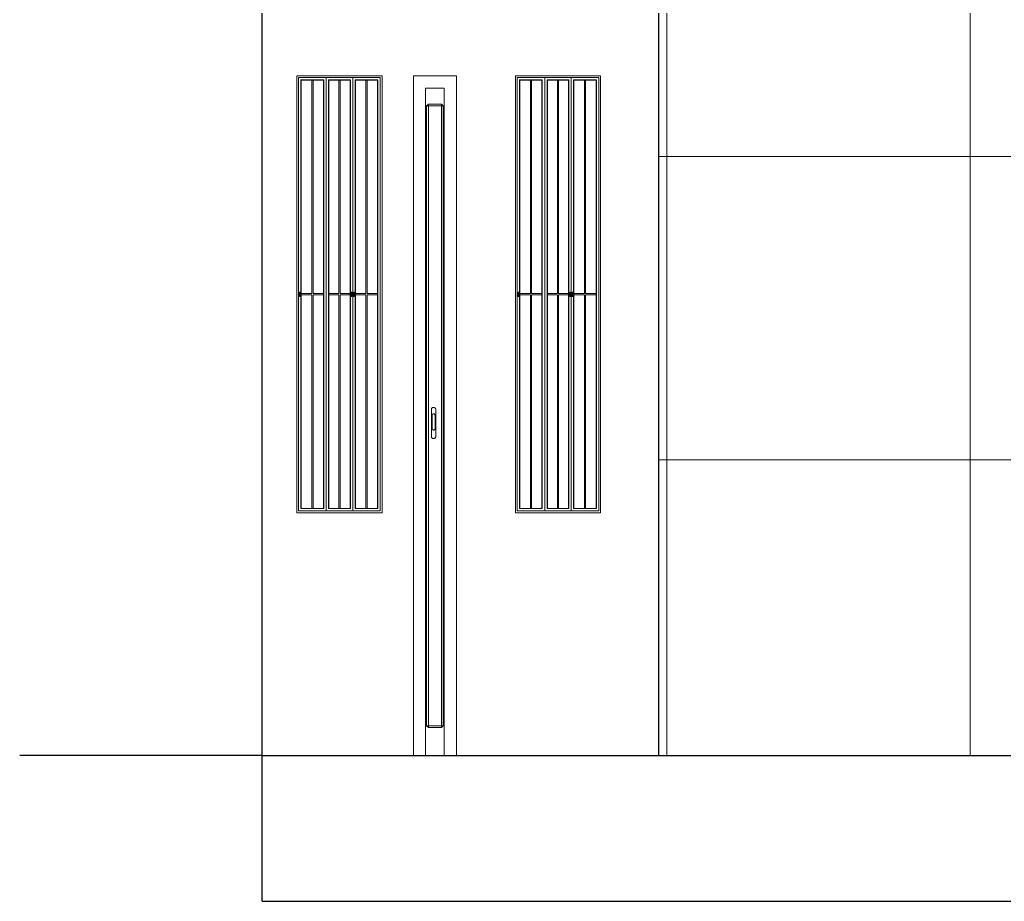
# Model space of a CAD drawing. Header units: inches. Extents: x -5142662 to -4941318, y -3361958 to -3160563.
# Drawn here: x -5004642.5 to -5004520.7, y -3263154.5 to -3263045.6 of the extents above; entities that cross this region are included whole.
import ezdxf

# ---------------------------------------------------------------- set-up
doc = ezdxf.new("R2010")
doc.units = ezdxf.units.IN
doc.header["$LTSCALE"] = 2
doc.header["$MEASUREMENT"] = 0
doc.linetypes.add('ACAD_ISO02W100', pattern=[15, 12, -3])
doc.layers.get('0').update_dxf_attribs({"linetype": 'CONTINUOUS'})
doc.layers.add('HATCH', color=60, linetype='ACAD_ISO02W100', lineweight=13)
doc.layers.add('window', color=4, linetype='CONTINUOUS', lineweight=13)

msp = doc.modelspace()

# ---------------------------------------------------------------- hatches: boundary and pattern name
at = {"layer": 'HATCH', "transparency": 33554661}
h = msp.add_hatch(dxfattribs=at)
h.set_pattern_fill('ANSI37', color=256, scale=300, angle=45)
h.paths.add_polyline_path([(-5004563.47, -3263136.52), (-5004279.23, -3263136.52), (-5004279.23, -3262805.52), (-5004249.23, -3262805.52), (-5004249.23, -3262800.52), (-5004279.23, -3262800.52), (-5004279.23, -3262762.52), (-5004563.47, -3262762.52), (-5004563.47, -3262800.52)])

# ---------------------------------------------------------------- linework, layer by layer
at = {"ltscale": 0.5}
for p, q in [((-5004563.47, -3263136.52), (-5004563.47, -3262800.52)), ((-5004612.48, -3263136.52), (-5004612.48, -3263029.52)), ((-5004612.48, -3263136.52), (-5004642.48, -3263136.52)), ((-5004612.48, -3263136.52), (-5004279.23, -3263136.52)), ((-5004612.48, -3263154.52), (-5004612.48, -3263136.52)), ((-5004612.48, -3263154.52), (-5004279.23, -3263154.52))]:
    msp.add_line(p, q, dxfattribs=at)
at = {"layer": 'window'}
for p, q in [((-5004608.21, -3263106.52), (-5004608.21, -3263052.52)), ((-5004597.68, -3263052.52), (-5004608.21, -3263052.52)), ((-5004607.99, -3263106.26), (-5004607.99, -3263052.72)), ((-5004597.91, -3263052.72), (-5004607.99, -3263052.72)), ((-5004607.7, -3263105.99), (-5004607.7, -3263052.99)), ((-5004607.7, -3263052.99), (-5004604.88, -3263052.99)), ((-5004607.66, -3263053.02), (-5004607.7, -3263052.99)), ((-5004607.66, -3263105.96), (-5004607.66, -3263053.02)), ((-5004604.91, -3263053.02), (-5004607.66, -3263053.02)), ((-5004606.36, -3263053.02), (-5004606.36, -3263079.42)), ((-5004606.21, -3263053.02), (-5004606.21, -3263079.42)), ((-5004604.91, -3263053.02), (-5004604.88, -3263052.99)), ((-5004604.91, -3263053.02), (-5004604.91, -3263105.96)), ((-5004604.88, -3263052.99), (-5004604.88, -3263105.99)), ((-5004604.59, -3263052.72), (-5004604.59, -3263106.26)), ((-5004601.59, -3263052.99), (-5004604.3, -3263052.99)), ((-5004604.3, -3263052.99), (-5004604.3, -3263105.99)), ((-5004604.26, -3263053.02), (-5004604.3, -3263052.99)), ((-5004604.26, -3263053.02), (-5004604.26, -3263105.96)), ((-5004604.26, -3263053.02), (-5004601.63, -3263053.02)), ((-5004603.02, -3263053.02), (-5004603.02, -3263079.42)), ((-5004602.87, -3263053.02), (-5004602.87, -3263079.42)), ((-5004601.63, -3263053.02), (-5004601.59, -3263052.99)), ((-5004601.63, -3263105.96), (-5004601.63, -3263053.02)), ((-5004601.59, -3263105.99), (-5004601.59, -3263052.99)), ((-5004601.3, -3263052.72), (-5004601.3, -3263106.26)), ((-5004601.01, -3263105.99), (-5004601.01, -3263052.99)), ((-5004601.01, -3263052.99), (-5004598.2, -3263052.99)), ((-5004600.98, -3263053.02), (-5004601.01, -3263052.99)), ((-5004600.98, -3263105.96), (-5004600.98, -3263053.02)), ((-5004598.23, -3263053.02), (-5004600.98, -3263053.02)), ((-5004599.68, -3263053.02), (-5004599.68, -3263079.42)), ((-5004599.53, -3263053.02), (-5004599.53, -3263079.42)), ((-5004598.23, -3263053.02), (-5004598.2, -3263052.99)), ((-5004598.23, -3263053.02), (-5004598.23, -3263105.96)), ((-5004598.2, -3263052.99), (-5004598.2, -3263105.99)), ((-5004597.91, -3263052.72), (-5004597.91, -3263106.26)), ((-5004597.68, -3263106.52), (-5004597.68, -3263052.52)), ((-5004581.19, -3263106.52), (-5004581.19, -3263052.52)), ((-5004570.67, -3263052.52), (-5004581.19, -3263052.52)), ((-5004580.97, -3263106.26), (-5004580.97, -3263052.72)), ((-5004570.89, -3263052.72), (-5004580.97, -3263052.72)), ((-5004580.68, -3263105.99), (-5004580.68, -3263052.99)), ((-5004580.68, -3263052.99), (-5004577.86, -3263052.99)), ((-5004580.64, -3263053.02), (-5004580.68, -3263052.99)), ((-5004580.64, -3263105.96), (-5004580.64, -3263053.02)), ((-5004577.9, -3263053.02), (-5004580.64, -3263053.02)), ((-5004579.34, -3263053.02), (-5004579.34, -3263079.42)), ((-5004579.2, -3263053.02), (-5004579.2, -3263079.42)), ((-5004577.9, -3263053.02), (-5004577.86, -3263052.99)), ((-5004577.9, -3263053.02), (-5004577.9, -3263105.96)), ((-5004577.86, -3263052.99), (-5004577.86, -3263105.99)), ((-5004577.57, -3263052.72), (-5004577.57, -3263106.26)), ((-5004574.58, -3263052.99), (-5004577.28, -3263052.99)), ((-5004577.28, -3263052.99), (-5004577.28, -3263105.99)), ((-5004577.24, -3263053.02), (-5004577.28, -3263052.99)), ((-5004577.24, -3263053.02), (-5004577.24, -3263105.96)), ((-5004577.24, -3263053.02), (-5004574.61, -3263053.02)), ((-5004576, -3263053.02), (-5004576, -3263079.42)), ((-5004575.86, -3263053.02), (-5004575.86, -3263079.42)), ((-5004574.61, -3263053.02), (-5004574.58, -3263052.99)), ((-5004574.61, -3263105.96), (-5004574.61, -3263053.02)), ((-5004574.58, -3263105.99), (-5004574.58, -3263052.99)), ((-5004574.29, -3263052.72), (-5004574.29, -3263106.26)), ((-5004574, -3263105.99), (-5004574, -3263052.99)), ((-5004574, -3263052.99), (-5004571.18, -3263052.99)), ((-5004573.96, -3263053.02), (-5004574, -3263052.99)), ((-5004573.96, -3263105.96), (-5004573.96, -3263053.02)), ((-5004571.22, -3263053.02), (-5004573.96, -3263053.02)), ((-5004572.66, -3263053.02), (-5004572.66, -3263079.42)), ((-5004572.52, -3263053.02), (-5004572.52, -3263079.42)), ((-5004571.22, -3263053.02), (-5004571.18, -3263052.99)), ((-5004571.22, -3263053.02), (-5004571.22, -3263105.96)), ((-5004571.18, -3263052.99), (-5004571.18, -3263105.99)), ((-5004570.89, -3263052.72), (-5004570.89, -3263106.26)), ((-5004570.67, -3263106.52), (-5004570.67, -3263052.52)), ((-5004592.17, -3263056.21), (-5004591.95, -3263055.99)), ((-5004590.11, -3263056.21), (-5004590.34, -3263055.99)), ((-5004607.86, -3263079.23), (-5004607.87, -3263079.24)), ((-5004607.87, -3263079.24), (-5004607.87, -3263079.24)), ((-5004607.87, -3263079.24), (-5004607.87, -3263079.24)), ((-5004607.85, -3263079.23), (-5004607.86, -3263079.23)), ((-5004607.86, -3263079.23), (-5004607.86, -3263079.23)), ((-5004607.84, -3263079.23), (-5004607.85, -3263079.23)), ((-5004607.84, -3263079.23), (-5004607.84, -3263079.23)), ((-5004607.83, -3263079.23), (-5004607.84, -3263079.23)), ((-5004607.83, -3263079.23), (-5004607.83, -3263079.23)), ((-5004607.83, -3263079.23), (-5004607.82, -3263079.23)), ((-5004607.82, -3263079.23), (-5004607.81, -3263079.23)), ((-5004607.81, -3263079.23), (-5004607.81, -3263079.24)), ((-5004607.81, -3263079.24), (-5004607.81, -3263079.24)), ((-5004607.8, -3263079.24), (-5004607.81, -3263079.24)), ((-5004601.48, -3263079.24), (-5004601.49, -3263079.24)), ((-5004601.47, -3263079.23), (-5004601.48, -3263079.24)), ((-5004601.48, -3263079.24), (-5004601.48, -3263079.24)), ((-5004601.46, -3263079.23), (-5004601.47, -3263079.23)), ((-5004601.47, -3263079.23), (-5004601.47, -3263079.23)), ((-5004601.46, -3263079.23), (-5004601.46, -3263079.23)), ((-5004601.45, -3263079.23), (-5004601.46, -3263079.23)), ((-5004601.44, -3263079.23), (-5004601.45, -3263079.23)), ((-5004601.44, -3263079.23), (-5004601.44, -3263079.23)), ((-5004601.43, -3263079.23), (-5004601.44, -3263079.23)), ((-5004601.43, -3263079.23), (-5004601.43, -3263079.23)), ((-5004601.42, -3263079.24), (-5004601.43, -3263079.23)), ((-5004601.42, -3263079.24), (-5004601.42, -3263079.24)), ((-5004601.42, -3263079.24), (-5004601.42, -3263079.24)), ((-5004601.18, -3263079.24), (-5004601.19, -3263079.24)), ((-5004601.19, -3263079.24), (-5004601.19, -3263079.24)), ((-5004601.18, -3263079.23), (-5004601.17, -3263079.23)), ((-5004601.18, -3263079.23), (-5004601.18, -3263079.24)), ((-5004601.16, -3263079.23), (-5004601.17, -3263079.23)), ((-5004601.17, -3263079.23), (-5004601.17, -3263079.23)), ((-5004601.16, -3263079.23), (-5004601.16, -3263079.23)), ((-5004601.15, -3263079.23), (-5004601.16, -3263079.23)), ((-5004601.15, -3263079.23), (-5004601.14, -3263079.23)), ((-5004601.14, -3263079.23), (-5004601.14, -3263079.23)), ((-5004601.14, -3263079.23), (-5004601.13, -3263079.23)), ((-5004601.13, -3263079.23), (-5004601.13, -3263079.24)), ((-5004601.13, -3263079.24), (-5004601.12, -3263079.24)), ((-5004601.12, -3263079.24), (-5004601.12, -3263079.24)), ((-5004580.86, -3263079.24), (-5004580.85, -3263079.24)), ((-5004580.84, -3263079.23), (-5004580.85, -3263079.24)), ((-5004580.85, -3263079.24), (-5004580.85, -3263079.24)), ((-5004580.83, -3263079.23), (-5004580.84, -3263079.23)), ((-5004580.84, -3263079.23), (-5004580.84, -3263079.23)), ((-5004580.83, -3263079.23), (-5004580.83, -3263079.23)), ((-5004580.82, -3263079.23), (-5004580.83, -3263079.23)), ((-5004580.82, -3263079.23), (-5004580.81, -3263079.23)), ((-5004580.82, -3263079.23), (-5004580.82, -3263079.23)), ((-5004580.81, -3263079.23), (-5004580.8, -3263079.23)), ((-5004580.8, -3263079.23), (-5004580.8, -3263079.23)), ((-5004580.8, -3263079.23), (-5004580.79, -3263079.24)), ((-5004580.79, -3263079.24), (-5004580.79, -3263079.24)), ((-5004580.79, -3263079.24), (-5004580.79, -3263079.24)), ((-5004574.46, -3263079.24), (-5004574.47, -3263079.24)), ((-5004574.47, -3263079.24), (-5004574.47, -3263079.24)), ((-5004574.45, -3263079.23), (-5004574.46, -3263079.23)), ((-5004574.46, -3263079.23), (-5004574.46, -3263079.24)), ((-5004574.44, -3263079.23), (-5004574.45, -3263079.23)), ((-5004574.45, -3263079.23), (-5004574.45, -3263079.23)), ((-5004574.43, -3263079.23), (-5004574.44, -3263079.23)), ((-5004574.42, -3263079.23), (-5004574.43, -3263079.23)), ((-5004574.43, -3263079.23), (-5004574.43, -3263079.23)), ((-5004574.41, -3263079.23), (-5004574.42, -3263079.23)), ((-5004574.42, -3263079.23), (-5004574.42, -3263079.23)), ((-5004574.41, -3263079.24), (-5004574.41, -3263079.23)), ((-5004574.4, -3263079.24), (-5004574.41, -3263079.24)), ((-5004574.4, -3263079.24), (-5004574.4, -3263079.24)), ((-5004574.18, -3263079.24), (-5004574.17, -3263079.24)), ((-5004574.16, -3263079.23), (-5004574.17, -3263079.24)), ((-5004574.17, -3263079.24), (-5004574.17, -3263079.24)), ((-5004574.15, -3263079.23), (-5004574.16, -3263079.23)), ((-5004574.16, -3263079.23), (-5004574.16, -3263079.23)), ((-5004574.15, -3263079.23), (-5004574.15, -3263079.23)), ((-5004574.14, -3263079.23), (-5004574.15, -3263079.23)), ((-5004574.13, -3263079.23), (-5004574.14, -3263079.23)), ((-5004574.13, -3263079.23), (-5004574.13, -3263079.23)), ((-5004574.13, -3263079.23), (-5004574.12, -3263079.23)), ((-5004574.12, -3263079.23), (-5004574.12, -3263079.23)), ((-5004574.12, -3263079.23), (-5004574.11, -3263079.24)), ((-5004574.11, -3263079.24), (-5004574.11, -3263079.24)), ((-5004574.1, -3263079.24), (-5004574.11, -3263079.24)), ((-5004607.88, -3263079.25), (-5004607.87, -3263079.24)), ((-5004607.88, -3263079.25), (-5004607.88, -3263079.25)), ((-5004607.88, -3263079.26), (-5004607.88, -3263079.25)), ((-5004607.88, -3263079.26), (-5004607.88, -3263079.25)), ((-5004607.88, -3263079.76), (-5004607.88, -3263079.26)), ((-5004607.88, -3263079.76), (-5004607.88, -3263079.76)), ((-5004607.88, -3263079.77), (-5004607.88, -3263079.76)), ((-5004607.88, -3263079.77), (-5004607.87, -3263079.77)), ((-5004607.86, -3263079.36), (-5004607.87, -3263079.36)), ((-5004607.87, -3263079.36), (-5004607.87, -3263079.62)), ((-5004607.86, -3263079.62), (-5004607.87, -3263079.62)), ((-5004607.87, -3263079.77), (-5004607.87, -3263079.78)), ((-5004607.86, -3263079.79), (-5004607.87, -3263079.78)), ((-5004607.87, -3263079.78), (-5004607.87, -3263079.78)), ((-5004607.86, -3263079.35), (-5004607.86, -3263079.36)), ((-5004607.86, -3263079.35), (-5004607.86, -3263079.35)), ((-5004607.86, -3263079.35), (-5004607.86, -3263079.35)), ((-5004607.85, -3263079.35), (-5004607.86, -3263079.35)), ((-5004607.86, -3263079.36), (-5004607.86, -3263079.36)), ((-5004607.86, -3263079.63), (-5004607.86, -3263079.62)), ((-5004607.86, -3263079.62), (-5004607.86, -3263079.62)), ((-5004607.85, -3263079.63), (-5004607.86, -3263079.63)), ((-5004607.86, -3263079.63), (-5004607.86, -3263079.63)), ((-5004607.86, -3263079.63), (-5004607.86, -3263079.63)), ((-5004607.86, -3263079.79), (-5004607.86, -3263079.79)), ((-5004607.86, -3263079.79), (-5004607.85, -3263079.79)), ((-5004607.85, -3263079.34), (-5004607.85, -3263079.35)), ((-5004607.84, -3263079.34), (-5004607.85, -3263079.34)), ((-5004607.85, -3263079.35), (-5004607.85, -3263079.35)), ((-5004607.85, -3263079.64), (-5004607.85, -3263079.63)), ((-5004607.84, -3263079.64), (-5004607.85, -3263079.64)), ((-5004607.85, -3263079.64), (-5004607.85, -3263079.64)), ((-5004607.84, -3263079.79), (-5004607.85, -3263079.79)), ((-5004607.84, -3263079.34), (-5004607.84, -3263079.34)), ((-5004607.83, -3263079.34), (-5004607.84, -3263079.34)), ((-5004607.83, -3263079.64), (-5004607.84, -3263079.64)), ((-5004607.84, -3263079.64), (-5004607.84, -3263079.64)), ((-5004607.84, -3263079.79), (-5004607.84, -3263079.79)), ((-5004607.84, -3263079.79), (-5004607.83, -3263079.79)), ((-5004607.83, -3263079.34), (-5004607.83, -3263079.34)), ((-5004607.83, -3263079.35), (-5004607.83, -3263079.34)), ((-5004607.82, -3263079.35), (-5004607.83, -3263079.35)), ((-5004607.82, -3263079.63), (-5004607.83, -3263079.64)), ((-5004607.83, -3263079.64), (-5004607.83, -3263079.64)), ((-5004607.83, -3263079.64), (-5004607.83, -3263079.64)), ((-5004607.82, -3263079.79), (-5004607.83, -3263079.79)), ((-5004607.83, -3263079.79), (-5004607.83, -3263079.79)), ((-5004607.82, -3263079.35), (-5004607.82, -3263079.35)), ((-5004607.82, -3263079.35), (-5004607.82, -3263079.35)), ((-5004607.81, -3263079.35), (-5004607.82, -3263079.35)), ((-5004607.81, -3263079.63), (-5004607.82, -3263079.63)), ((-5004607.82, -3263079.63), (-5004607.82, -3263079.63)), ((-5004607.82, -3263079.63), (-5004607.82, -3263079.63)), ((-5004607.81, -3263079.79), (-5004607.82, -3263079.79)), ((-5004607.81, -3263079.36), (-5004607.81, -3263079.35)), ((-5004607.81, -3263079.62), (-5004607.81, -3263079.36)), ((-5004607.81, -3263079.36), (-5004607.81, -3263079.36)), ((-5004607.81, -3263079.36), (-5004607.81, -3263079.36)), ((-5004607.81, -3263079.62), (-5004607.81, -3263079.62)), ((-5004607.81, -3263079.62), (-5004607.81, -3263079.62)), ((-5004607.81, -3263079.62), (-5004607.81, -3263079.63)), ((-5004607.81, -3263079.78), (-5004607.8, -3263079.77)), ((-5004607.81, -3263079.78), (-5004607.81, -3263079.78)), ((-5004607.81, -3263079.79), (-5004607.81, -3263079.78)), ((-5004607.8, -3263079.25), (-5004607.8, -3263079.24)), ((-5004607.8, -3263079.25), (-5004607.8, -3263079.26)), ((-5004607.8, -3263079.25), (-5004607.8, -3263079.25)), ((-5004607.8, -3263079.26), (-5004607.8, -3263079.76)), ((-5004607.8, -3263079.76), (-5004607.8, -3263079.77)), ((-5004607.8, -3263079.76), (-5004607.8, -3263079.76)), ((-5004607.8, -3263079.76), (-5004607.8, -3263079.77)), ((-5004607.8, -3263079.77), (-5004607.8, -3263079.77)), ((-5004607.66, -3263079.42), (-5004606.36, -3263079.42)), ((-5004607.66, -3263079.56), (-5004606.36, -3263079.56)), ((-5004606.36, -3263079.56), (-5004606.36, -3263105.96)), ((-5004606.21, -3263079.42), (-5004604.91, -3263079.42)), ((-5004606.21, -3263079.56), (-5004604.91, -3263079.56)), ((-5004606.21, -3263079.56), (-5004606.21, -3263105.96)), ((-5004603.02, -3263079.42), (-5004604.26, -3263079.42)), ((-5004603.02, -3263079.56), (-5004604.26, -3263079.56)), ((-5004603.02, -3263079.56), (-5004603.02, -3263105.96)), ((-5004601.63, -3263079.42), (-5004602.87, -3263079.42)), ((-5004602.87, -3263079.56), (-5004602.87, -3263105.96)), ((-5004601.63, -3263079.56), (-5004602.87, -3263079.56)), ((-5004601.49, -3263079.24), (-5004601.49, -3263079.25)), ((-5004601.49, -3263079.25), (-5004601.49, -3263079.26)), ((-5004601.49, -3263079.25), (-5004601.49, -3263079.25)), ((-5004601.49, -3263079.26), (-5004601.49, -3263079.76)), ((-5004601.49, -3263079.76), (-5004601.49, -3263079.77)), ((-5004601.49, -3263079.76), (-5004601.49, -3263079.76)), ((-5004601.49, -3263079.76), (-5004601.49, -3263079.77)), ((-5004601.49, -3263079.77), (-5004601.49, -3263079.77)), ((-5004601.49, -3263079.77), (-5004601.48, -3263079.78)), ((-5004601.48, -3263079.36), (-5004601.47, -3263079.35)), ((-5004601.48, -3263079.36), (-5004601.48, -3263079.36)), ((-5004601.48, -3263079.36), (-5004601.48, -3263079.36)), ((-5004601.48, -3263079.4), (-5004601.48, -3263079.36)), ((-5004601.48, -3263079.4), (-5004601.48, -3263079.39)), ((-5004601.48, -3263079.39), (-5004601.47, -3263079.39)), ((-5004601.48, -3263079.4), (-5004601.48, -3263079.4)), ((-5004601.48, -3263079.62), (-5004601.48, -3263079.4)), ((-5004601.48, -3263079.62), (-5004601.48, -3263079.62)), ((-5004601.48, -3263079.62), (-5004601.48, -3263079.62)), ((-5004601.48, -3263079.62), (-5004601.47, -3263079.63)), ((-5004601.48, -3263079.78), (-5004601.48, -3263079.78)), ((-5004601.48, -3263079.78), (-5004601.47, -3263079.79)), ((-5004601.47, -3263079.35), (-5004601.46, -3263079.35)), ((-5004601.47, -3263079.35), (-5004601.47, -3263079.35)), ((-5004601.47, -3263079.35), (-5004601.47, -3263079.35)), ((-5004601.47, -3263079.35), (-5004601.47, -3263079.35)), ((-5004601.47, -3263079.38), (-5004601.46, -3263079.38)), ((-5004601.47, -3263079.39), (-5004601.47, -3263079.38)), ((-5004601.47, -3263079.39), (-5004601.47, -3263079.39)), ((-5004601.47, -3263079.39), (-5004601.47, -3263079.39)), ((-5004601.47, -3263079.63), (-5004601.47, -3263079.63)), ((-5004601.47, -3263079.63), (-5004601.47, -3263079.63)), ((-5004601.47, -3263079.63), (-5004601.47, -3263079.63)), ((-5004601.47, -3263079.63), (-5004601.46, -3263079.64)), ((-5004601.47, -3263079.79), (-5004601.47, -3263079.79)), ((-5004601.47, -3263079.79), (-5004601.46, -3263079.79)), ((-5004601.46, -3263079.34), (-5004601.45, -3263079.34)), ((-5004601.46, -3263079.34), (-5004601.46, -3263079.34)), ((-5004601.46, -3263079.35), (-5004601.46, -3263079.34)), ((-5004601.46, -3263079.38), (-5004601.45, -3263079.38)), ((-5004601.46, -3263079.38), (-5004601.46, -3263079.38)), ((-5004601.46, -3263079.38), (-5004601.46, -3263079.38)), ((-5004601.46, -3263079.64), (-5004601.46, -3263079.64)), ((-5004601.46, -3263079.64), (-5004601.46, -3263079.64)), ((-5004601.46, -3263079.64), (-5004601.45, -3263079.64)), ((-5004601.46, -3263079.79), (-5004601.45, -3263079.79)), ((-5004601.46, -3263079.79), (-5004601.46, -3263079.79)), ((-5004601.45, -3263079.34), (-5004601.44, -3263079.34)), ((-5004601.45, -3263079.34), (-5004601.45, -3263079.34)), ((-5004601.45, -3263079.38), (-5004601.45, -3263079.38)), ((-5004601.45, -3263079.38), (-5004601.44, -3263079.38)), ((-5004601.45, -3263079.64), (-5004601.45, -3263079.64)), ((-5004601.45, -3263079.64), (-5004601.44, -3263079.64)), ((-5004601.45, -3263079.79), (-5004601.44, -3263079.79)), ((-5004601.44, -3263079.34), (-5004601.44, -3263079.35)), ((-5004601.44, -3263079.35), (-5004601.43, -3263079.35)), ((-5004601.44, -3263079.35), (-5004601.44, -3263079.35)), ((-5004601.44, -3263079.38), (-5004601.44, -3263079.38)), ((-5004601.44, -3263079.38), (-5004601.43, -3263079.39)), ((-5004601.44, -3263079.38), (-5004601.44, -3263079.38)), ((-5004601.44, -3263079.64), (-5004601.44, -3263079.63)), ((-5004601.44, -3263079.63), (-5004601.43, -3263079.63)), ((-5004601.44, -3263079.64), (-5004601.44, -3263079.64)), ((-5004601.44, -3263079.79), (-5004601.44, -3263079.79)), ((-5004601.44, -3263079.79), (-5004601.43, -3263079.79)), ((-5004601.43, -3263079.35), (-5004601.43, -3263079.36)), ((-5004601.43, -3263079.35), (-5004601.43, -3263079.35)), ((-5004601.43, -3263079.35), (-5004601.43, -3263079.35)), ((-5004601.43, -3263079.36), (-5004601.42, -3263079.36)), ((-5004601.43, -3263079.39), (-5004601.43, -3263079.39)), ((-5004601.43, -3263079.39), (-5004601.43, -3263079.39)), ((-5004601.43, -3263079.39), (-5004601.43, -3263079.39)), ((-5004601.43, -3263079.39), (-5004601.42, -3263079.4)), ((-5004601.43, -3263079.63), (-5004601.43, -3263079.62)), ((-5004601.43, -3263079.62), (-5004601.42, -3263079.62)), ((-5004601.43, -3263079.63), (-5004601.43, -3263079.63)), ((-5004601.43, -3263079.63), (-5004601.43, -3263079.63)), ((-5004601.43, -3263079.79), (-5004601.42, -3263079.78)), ((-5004601.43, -3263079.79), (-5004601.43, -3263079.79)), ((-5004601.41, -3263079.25), (-5004601.42, -3263079.24)), ((-5004601.42, -3263079.36), (-5004601.42, -3263079.36)), ((-5004601.42, -3263079.62), (-5004601.42, -3263079.36)), ((-5004601.42, -3263079.4), (-5004601.42, -3263079.4)), ((-5004601.42, -3263079.62), (-5004601.42, -3263079.62)), ((-5004601.42, -3263079.78), (-5004601.42, -3263079.77)), ((-5004601.42, -3263079.77), (-5004601.41, -3263079.77)), ((-5004601.42, -3263079.78), (-5004601.42, -3263079.78)), ((-5004601.41, -3263079.25), (-5004601.41, -3263079.25)), ((-5004601.41, -3263079.26), (-5004601.41, -3263079.25)), ((-5004601.41, -3263079.26), (-5004601.41, -3263079.25)), ((-5004601.41, -3263079.76), (-5004601.41, -3263079.26)), ((-5004601.41, -3263079.76), (-5004601.41, -3263079.76)), ((-5004601.41, -3263079.77), (-5004601.41, -3263079.76)), ((-5004601.2, -3263079.25), (-5004601.19, -3263079.25)), ((-5004601.2, -3263079.26), (-5004601.2, -3263079.25)), ((-5004601.2, -3263079.26), (-5004601.19, -3263079.25)), ((-5004601.2, -3263079.76), (-5004601.2, -3263079.26)), ((-5004601.2, -3263079.76), (-5004601.2, -3263079.76)), ((-5004601.19, -3263079.77), (-5004601.2, -3263079.76)), ((-5004601.19, -3263079.25), (-5004601.19, -3263079.24)), ((-5004601.19, -3263079.77), (-5004601.19, -3263079.77)), ((-5004601.19, -3263079.77), (-5004601.19, -3263079.78)), ((-5004601.19, -3263079.78), (-5004601.18, -3263079.78)), ((-5004601.18, -3263079.35), (-5004601.18, -3263079.36)), ((-5004601.18, -3263079.35), (-5004601.18, -3263079.35)), ((-5004601.18, -3263079.35), (-5004601.18, -3263079.35)), ((-5004601.17, -3263079.35), (-5004601.18, -3263079.35)), ((-5004601.18, -3263079.36), (-5004601.18, -3263079.36)), ((-5004601.18, -3263079.36), (-5004601.18, -3263079.36)), ((-5004601.18, -3263079.36), (-5004601.18, -3263079.62)), ((-5004601.18, -3263079.63), (-5004601.18, -3263079.62)), ((-5004601.18, -3263079.62), (-5004601.18, -3263079.62)), ((-5004601.18, -3263079.62), (-5004601.18, -3263079.62)), ((-5004601.17, -3263079.63), (-5004601.18, -3263079.63)), ((-5004601.18, -3263079.63), (-5004601.18, -3263079.63)), ((-5004601.18, -3263079.63), (-5004601.18, -3263079.63)), ((-5004601.18, -3263079.79), (-5004601.18, -3263079.78)), ((-5004601.17, -3263079.79), (-5004601.18, -3263079.79)), ((-5004601.17, -3263079.34), (-5004601.17, -3263079.35)), ((-5004601.16, -3263079.34), (-5004601.17, -3263079.34)), ((-5004601.17, -3263079.35), (-5004601.17, -3263079.35)), ((-5004601.17, -3263079.64), (-5004601.17, -3263079.63)), ((-5004601.16, -3263079.64), (-5004601.17, -3263079.64)), ((-5004601.17, -3263079.64), (-5004601.17, -3263079.64)), ((-5004601.16, -3263079.79), (-5004601.17, -3263079.79)), ((-5004601.17, -3263079.79), (-5004601.17, -3263079.79)), ((-5004601.16, -3263079.34), (-5004601.16, -3263079.34)), ((-5004601.15, -3263079.34), (-5004601.16, -3263079.34)), ((-5004601.15, -3263079.64), (-5004601.16, -3263079.64)), ((-5004601.16, -3263079.64), (-5004601.16, -3263079.64)), ((-5004601.16, -3263079.79), (-5004601.16, -3263079.79)), ((-5004601.16, -3263079.79), (-5004601.15, -3263079.79)), ((-5004601.15, -3263079.34), (-5004601.15, -3263079.34)), ((-5004601.14, -3263079.35), (-5004601.15, -3263079.34)), ((-5004601.14, -3263079.64), (-5004601.15, -3263079.64)), ((-5004601.15, -3263079.64), (-5004601.15, -3263079.64)), ((-5004601.15, -3263079.79), (-5004601.14, -3263079.79)), ((-5004601.14, -3263079.35), (-5004601.14, -3263079.35)), ((-5004601.14, -3263079.35), (-5004601.14, -3263079.35)), ((-5004601.14, -3263079.35), (-5004601.14, -3263079.35)), ((-5004601.13, -3263079.35), (-5004601.14, -3263079.35)), ((-5004601.13, -3263079.63), (-5004601.14, -3263079.63)), ((-5004601.14, -3263079.63), (-5004601.14, -3263079.63)), ((-5004601.14, -3263079.63), (-5004601.14, -3263079.63)), ((-5004601.14, -3263079.63), (-5004601.14, -3263079.64)), ((-5004601.13, -3263079.79), (-5004601.14, -3263079.79)), ((-5004601.14, -3263079.79), (-5004601.14, -3263079.79)), ((-5004601.13, -3263079.36), (-5004601.13, -3263079.35)), ((-5004601.13, -3263079.62), (-5004601.13, -3263079.36)), ((-5004601.13, -3263079.36), (-5004601.13, -3263079.36)), ((-5004601.13, -3263079.36), (-5004601.13, -3263079.36)), ((-5004601.13, -3263079.62), (-5004601.13, -3263079.62)), ((-5004601.13, -3263079.62), (-5004601.13, -3263079.62)), ((-5004601.13, -3263079.62), (-5004601.13, -3263079.63)), ((-5004601.13, -3263079.78), (-5004601.12, -3263079.78)), ((-5004601.13, -3263079.79), (-5004601.13, -3263079.78)), ((-5004601.12, -3263079.25), (-5004601.12, -3263079.24)), ((-5004601.12, -3263079.25), (-5004601.12, -3263079.26)), ((-5004601.12, -3263079.25), (-5004601.12, -3263079.25)), ((-5004601.12, -3263079.26), (-5004601.12, -3263079.76)), ((-5004601.12, -3263079.76), (-5004601.12, -3263079.77)), ((-5004601.12, -3263079.76), (-5004601.12, -3263079.76)), ((-5004601.12, -3263079.76), (-5004601.12, -3263079.77)), ((-5004601.12, -3263079.77), (-5004601.12, -3263079.77)), ((-5004601.12, -3263079.78), (-5004601.12, -3263079.77)), ((-5004600.98, -3263079.42), (-5004599.68, -3263079.42)), ((-5004600.98, -3263079.56), (-5004599.68, -3263079.56)), ((-5004599.68, -3263079.56), (-5004599.68, -3263105.96)), ((-5004599.53, -3263079.42), (-5004598.23, -3263079.42)), ((-5004599.53, -3263079.56), (-5004598.23, -3263079.56)), ((-5004599.53, -3263079.56), (-5004599.53, -3263105.96)), ((-5004580.86, -3263079.25), (-5004580.86, -3263079.24)), ((-5004580.86, -3263079.25), (-5004580.86, -3263079.25)), ((-5004580.86, -3263079.26), (-5004580.86, -3263079.25)), ((-5004580.86, -3263079.26), (-5004580.86, -3263079.25)), ((-5004580.86, -3263079.76), (-5004580.86, -3263079.26)), ((-5004580.86, -3263079.76), (-5004580.86, -3263079.76)), ((-5004580.86, -3263079.77), (-5004580.86, -3263079.76)), ((-5004580.86, -3263079.77), (-5004580.86, -3263079.77)), ((-5004580.86, -3263079.77), (-5004580.85, -3263079.78)), ((-5004580.85, -3263079.35), (-5004580.85, -3263079.36)), ((-5004580.84, -3263079.35), (-5004580.85, -3263079.35)), ((-5004580.85, -3263079.36), (-5004580.85, -3263079.36)), ((-5004580.85, -3263079.36), (-5004580.85, -3263079.36)), ((-5004580.85, -3263079.36), (-5004580.85, -3263079.62)), ((-5004580.85, -3263079.63), (-5004580.85, -3263079.62)), ((-5004580.85, -3263079.62), (-5004580.85, -3263079.62)), ((-5004580.85, -3263079.62), (-5004580.85, -3263079.62)), ((-5004580.84, -3263079.63), (-5004580.85, -3263079.63)), ((-5004580.84, -3263079.79), (-5004580.85, -3263079.78)), ((-5004580.85, -3263079.78), (-5004580.85, -3263079.78)), ((-5004580.84, -3263079.35), (-5004580.84, -3263079.35)), ((-5004580.84, -3263079.35), (-5004580.84, -3263079.35)), ((-5004580.83, -3263079.35), (-5004580.84, -3263079.35)), ((-5004580.83, -3263079.64), (-5004580.84, -3263079.63)), ((-5004580.84, -3263079.63), (-5004580.84, -3263079.63)), ((-5004580.84, -3263079.63), (-5004580.84, -3263079.63)), ((-5004580.84, -3263079.79), (-5004580.84, -3263079.79)), ((-5004580.84, -3263079.79), (-5004580.83, -3263079.79)), ((-5004580.83, -3263079.34), (-5004580.83, -3263079.35)), ((-5004580.83, -3263079.34), (-5004580.83, -3263079.34)), ((-5004580.82, -3263079.34), (-5004580.83, -3263079.34)), ((-5004580.82, -3263079.64), (-5004580.83, -3263079.64)), ((-5004580.83, -3263079.64), (-5004580.83, -3263079.64)), ((-5004580.83, -3263079.64), (-5004580.83, -3263079.64)), ((-5004580.82, -3263079.79), (-5004580.83, -3263079.79)), ((-5004580.83, -3263079.79), (-5004580.83, -3263079.79)), ((-5004580.82, -3263079.34), (-5004580.82, -3263079.34)), ((-5004580.81, -3263079.34), (-5004580.82, -3263079.34)), ((-5004580.81, -3263079.64), (-5004580.82, -3263079.64)), ((-5004580.82, -3263079.64), (-5004580.82, -3263079.64)), ((-5004580.82, -3263079.79), (-5004580.82, -3263079.79)), ((-5004580.82, -3263079.79), (-5004580.81, -3263079.79)), ((-5004580.81, -3263079.35), (-5004580.81, -3263079.34)), ((-5004580.81, -3263079.35), (-5004580.81, -3263079.35)), ((-5004580.8, -3263079.35), (-5004580.81, -3263079.35)), ((-5004580.8, -3263079.63), (-5004580.81, -3263079.63)), ((-5004580.81, -3263079.63), (-5004580.81, -3263079.64)), ((-5004580.81, -3263079.64), (-5004580.81, -3263079.64)), ((-5004580.8, -3263079.79), (-5004580.81, -3263079.79)), ((-5004580.8, -3263079.35), (-5004580.8, -3263079.35)), ((-5004580.8, -3263079.35), (-5004580.8, -3263079.35)), ((-5004580.8, -3263079.36), (-5004580.8, -3263079.35)), ((-5004580.79, -3263079.36), (-5004580.8, -3263079.36)), ((-5004580.79, -3263079.62), (-5004580.8, -3263079.62)), ((-5004580.8, -3263079.62), (-5004580.8, -3263079.63)), ((-5004580.8, -3263079.63), (-5004580.8, -3263079.63)), ((-5004580.8, -3263079.63), (-5004580.8, -3263079.63)), ((-5004580.8, -3263079.79), (-5004580.79, -3263079.78)), ((-5004580.8, -3263079.79), (-5004580.8, -3263079.79)), ((-5004580.78, -3263079.25), (-5004580.79, -3263079.24)), ((-5004580.79, -3263079.62), (-5004580.79, -3263079.36)), ((-5004580.79, -3263079.36), (-5004580.79, -3263079.36)), ((-5004580.79, -3263079.62), (-5004580.79, -3263079.62)), ((-5004580.78, -3263079.77), (-5004580.79, -3263079.77)), ((-5004580.79, -3263079.78), (-5004580.79, -3263079.77)), ((-5004580.79, -3263079.78), (-5004580.79, -3263079.78)), ((-5004580.78, -3263079.25), (-5004580.78, -3263079.26)), ((-5004580.78, -3263079.25), (-5004580.78, -3263079.25)), ((-5004580.78, -3263079.26), (-5004580.78, -3263079.76)), ((-5004580.78, -3263079.76), (-5004580.78, -3263079.77)), ((-5004580.78, -3263079.76), (-5004580.78, -3263079.76)), ((-5004580.78, -3263079.76), (-5004580.78, -3263079.77)), ((-5004580.64, -3263079.42), (-5004579.34, -3263079.42)), ((-5004580.64, -3263079.56), (-5004579.34, -3263079.56)), ((-5004579.34, -3263079.56), (-5004579.34, -3263105.96)), ((-5004579.2, -3263079.42), (-5004577.9, -3263079.42)), ((-5004579.2, -3263079.56), (-5004577.9, -3263079.56)), ((-5004579.2, -3263079.56), (-5004579.2, -3263105.96)), ((-5004576, -3263079.42), (-5004577.24, -3263079.42)), ((-5004576, -3263079.56), (-5004577.24, -3263079.56)), ((-5004576, -3263079.56), (-5004576, -3263105.96)), ((-5004574.61, -3263079.42), (-5004575.86, -3263079.42)), ((-5004575.86, -3263079.56), (-5004575.86, -3263105.96)), ((-5004574.61, -3263079.56), (-5004575.86, -3263079.56)), ((-5004574.47, -3263079.24), (-5004574.47, -3263079.25)), ((-5004574.47, -3263079.25), (-5004574.47, -3263079.26)), ((-5004574.47, -3263079.25), (-5004574.47, -3263079.25)), ((-5004574.47, -3263079.26), (-5004574.47, -3263079.76)), ((-5004574.47, -3263079.76), (-5004574.47, -3263079.77)), ((-5004574.47, -3263079.76), (-5004574.47, -3263079.76)), ((-5004574.47, -3263079.76), (-5004574.47, -3263079.77)), ((-5004574.47, -3263079.77), (-5004574.47, -3263079.77)), ((-5004574.47, -3263079.77), (-5004574.47, -3263079.78)), ((-5004574.47, -3263079.78), (-5004574.46, -3263079.78)), ((-5004574.46, -3263079.35), (-5004574.45, -3263079.35)), ((-5004574.46, -3263079.35), (-5004574.46, -3263079.35)), ((-5004574.46, -3263079.36), (-5004574.46, -3263079.35)), ((-5004574.46, -3263079.36), (-5004574.46, -3263079.36)), ((-5004574.46, -3263079.36), (-5004574.46, -3263079.36)), ((-5004574.46, -3263079.4), (-5004574.46, -3263079.36)), ((-5004574.46, -3263079.4), (-5004574.46, -3263079.39)), ((-5004574.46, -3263079.39), (-5004574.45, -3263079.39)), ((-5004574.46, -3263079.39), (-5004574.46, -3263079.39)), ((-5004574.46, -3263079.39), (-5004574.46, -3263079.39)), ((-5004574.46, -3263079.4), (-5004574.46, -3263079.4)), ((-5004574.46, -3263079.62), (-5004574.46, -3263079.4)), ((-5004574.46, -3263079.62), (-5004574.46, -3263079.62)), ((-5004574.46, -3263079.62), (-5004574.46, -3263079.62)), ((-5004574.46, -3263079.62), (-5004574.46, -3263079.63)), ((-5004574.46, -3263079.63), (-5004574.46, -3263079.63)), ((-5004574.46, -3263079.63), (-5004574.45, -3263079.63)), ((-5004574.46, -3263079.78), (-5004574.46, -3263079.79)), ((-5004574.46, -3263079.79), (-5004574.45, -3263079.79)), ((-5004574.45, -3263079.35), (-5004574.44, -3263079.34)), ((-5004574.45, -3263079.35), (-5004574.45, -3263079.35)), ((-5004574.45, -3263079.35), (-5004574.45, -3263079.35)), ((-5004574.45, -3263079.38), (-5004574.44, -3263079.38)), ((-5004574.45, -3263079.38), (-5004574.45, -3263079.38)), ((-5004574.45, -3263079.39), (-5004574.45, -3263079.38)), ((-5004574.45, -3263079.63), (-5004574.45, -3263079.63)), ((-5004574.45, -3263079.63), (-5004574.45, -3263079.64)), ((-5004574.45, -3263079.64), (-5004574.44, -3263079.64)), ((-5004574.45, -3263079.79), (-5004574.45, -3263079.79)), ((-5004574.45, -3263079.79), (-5004574.44, -3263079.79)), ((-5004574.44, -3263079.34), (-5004574.43, -3263079.34)), ((-5004574.44, -3263079.34), (-5004574.44, -3263079.34)), ((-5004574.44, -3263079.38), (-5004574.43, -3263079.38)), ((-5004574.44, -3263079.38), (-5004574.44, -3263079.38)), ((-5004574.44, -3263079.64), (-5004574.44, -3263079.64)), ((-5004574.44, -3263079.64), (-5004574.43, -3263079.64)), ((-5004574.44, -3263079.79), (-5004574.43, -3263079.79)), ((-5004574.43, -3263079.34), (-5004574.42, -3263079.35)), ((-5004574.43, -3263079.34), (-5004574.43, -3263079.34)), ((-5004574.43, -3263079.34), (-5004574.43, -3263079.34)), ((-5004574.43, -3263079.38), (-5004574.42, -3263079.38)), ((-5004574.43, -3263079.38), (-5004574.43, -3263079.38)), ((-5004574.43, -3263079.38), (-5004574.43, -3263079.38)), ((-5004574.43, -3263079.64), (-5004574.43, -3263079.64)), ((-5004574.43, -3263079.64), (-5004574.43, -3263079.64)), ((-5004574.43, -3263079.64), (-5004574.42, -3263079.64)), ((-5004574.43, -3263079.79), (-5004574.43, -3263079.79)), ((-5004574.43, -3263079.79), (-5004574.42, -3263079.79)), ((-5004574.42, -3263079.35), (-5004574.41, -3263079.35)), ((-5004574.42, -3263079.35), (-5004574.42, -3263079.35)), ((-5004574.42, -3263079.38), (-5004574.41, -3263079.39)), ((-5004574.42, -3263079.38), (-5004574.42, -3263079.38)), ((-5004574.42, -3263079.64), (-5004574.42, -3263079.63)), ((-5004574.42, -3263079.63), (-5004574.41, -3263079.63)), ((-5004574.42, -3263079.79), (-5004574.41, -3263079.79)), ((-5004574.42, -3263079.79), (-5004574.42, -3263079.79)), ((-5004574.41, -3263079.35), (-5004574.41, -3263079.36)), ((-5004574.41, -3263079.35), (-5004574.41, -3263079.35)), ((-5004574.41, -3263079.35), (-5004574.41, -3263079.35)), ((-5004574.41, -3263079.36), (-5004574.41, -3263079.36)), ((-5004574.41, -3263079.36), (-5004574.41, -3263079.36)), ((-5004574.41, -3263079.62), (-5004574.41, -3263079.36)), ((-5004574.41, -3263079.39), (-5004574.41, -3263079.39)), ((-5004574.41, -3263079.39), (-5004574.41, -3263079.39)), ((-5004574.41, -3263079.39), (-5004574.41, -3263079.39)), ((-5004574.41, -3263079.39), (-5004574.41, -3263079.4)), ((-5004574.41, -3263079.4), (-5004574.41, -3263079.4)), ((-5004574.41, -3263079.63), (-5004574.41, -3263079.62)), ((-5004574.41, -3263079.62), (-5004574.41, -3263079.62)), ((-5004574.41, -3263079.62), (-5004574.41, -3263079.62)), ((-5004574.41, -3263079.63), (-5004574.41, -3263079.63)), ((-5004574.41, -3263079.63), (-5004574.41, -3263079.63)), ((-5004574.41, -3263079.79), (-5004574.41, -3263079.78)), ((-5004574.41, -3263079.78), (-5004574.4, -3263079.78)), ((-5004574.4, -3263079.25), (-5004574.4, -3263079.24)), ((-5004574.39, -3263079.25), (-5004574.4, -3263079.25)), ((-5004574.39, -3263079.26), (-5004574.4, -3263079.25)), ((-5004574.4, -3263079.77), (-5004574.39, -3263079.76)), ((-5004574.4, -3263079.78), (-5004574.4, -3263079.77)), ((-5004574.4, -3263079.77), (-5004574.4, -3263079.77)), ((-5004574.39, -3263079.26), (-5004574.39, -3263079.25)), ((-5004574.39, -3263079.76), (-5004574.39, -3263079.26)), ((-5004574.39, -3263079.76), (-5004574.39, -3263079.76)), ((-5004574.18, -3263079.25), (-5004574.18, -3263079.24)), ((-5004574.18, -3263079.25), (-5004574.18, -3263079.25)), ((-5004574.18, -3263079.26), (-5004574.18, -3263079.25)), ((-5004574.18, -3263079.26), (-5004574.18, -3263079.25)), ((-5004574.18, -3263079.76), (-5004574.18, -3263079.26)), ((-5004574.18, -3263079.76), (-5004574.18, -3263079.76)), ((-5004574.18, -3263079.77), (-5004574.18, -3263079.76)), ((-5004574.18, -3263079.77), (-5004574.18, -3263079.77)), ((-5004574.18, -3263079.77), (-5004574.17, -3263079.78)), ((-5004574.16, -3263079.35), (-5004574.17, -3263079.36)), ((-5004574.17, -3263079.36), (-5004574.17, -3263079.36)), ((-5004574.17, -3263079.36), (-5004574.17, -3263079.36)), ((-5004574.17, -3263079.36), (-5004574.17, -3263079.62)), ((-5004574.16, -3263079.63), (-5004574.17, -3263079.62)), ((-5004574.17, -3263079.62), (-5004574.17, -3263079.62)), ((-5004574.17, -3263079.62), (-5004574.17, -3263079.62)), ((-5004574.16, -3263079.79), (-5004574.17, -3263079.78)), ((-5004574.17, -3263079.78), (-5004574.17, -3263079.78)), ((-5004574.16, -3263079.35), (-5004574.16, -3263079.35)), ((-5004574.16, -3263079.35), (-5004574.16, -3263079.35)), ((-5004574.16, -3263079.35), (-5004574.16, -3263079.35)), ((-5004574.15, -3263079.35), (-5004574.16, -3263079.35)), ((-5004574.15, -3263079.64), (-5004574.16, -3263079.63)), ((-5004574.16, -3263079.63), (-5004574.16, -3263079.63)), ((-5004574.16, -3263079.63), (-5004574.16, -3263079.63)), ((-5004574.16, -3263079.63), (-5004574.16, -3263079.63)), ((-5004574.16, -3263079.79), (-5004574.16, -3263079.79)), ((-5004574.16, -3263079.79), (-5004574.15, -3263079.79)), ((-5004574.15, -3263079.34), (-5004574.15, -3263079.35)), ((-5004574.14, -3263079.34), (-5004574.15, -3263079.34)), ((-5004574.14, -3263079.64), (-5004574.15, -3263079.64)), ((-5004574.15, -3263079.64), (-5004574.15, -3263079.64)), ((-5004574.14, -3263079.79), (-5004574.15, -3263079.79)), ((-5004574.15, -3263079.79), (-5004574.15, -3263079.79)), ((-5004574.14, -3263079.34), (-5004574.14, -3263079.34)), ((-5004574.14, -3263079.34), (-5004574.14, -3263079.34)), ((-5004574.13, -3263079.34), (-5004574.14, -3263079.34)), ((-5004574.13, -3263079.64), (-5004574.14, -3263079.64)), ((-5004574.14, -3263079.64), (-5004574.14, -3263079.64)), ((-5004574.14, -3263079.64), (-5004574.14, -3263079.64)), ((-5004574.14, -3263079.79), (-5004574.13, -3263079.79)), ((-5004574.13, -3263079.35), (-5004574.13, -3263079.34)), ((-5004574.12, -3263079.35), (-5004574.13, -3263079.35)), ((-5004574.12, -3263079.63), (-5004574.13, -3263079.64)), ((-5004574.13, -3263079.64), (-5004574.13, -3263079.64)), ((-5004574.12, -3263079.79), (-5004574.13, -3263079.79)), ((-5004574.13, -3263079.79), (-5004574.13, -3263079.79)), ((-5004574.12, -3263079.35), (-5004574.12, -3263079.35)), ((-5004574.12, -3263079.35), (-5004574.12, -3263079.35)), ((-5004574.12, -3263079.35), (-5004574.12, -3263079.35)), ((-5004574.11, -3263079.36), (-5004574.12, -3263079.35)), ((-5004574.11, -3263079.62), (-5004574.12, -3263079.63)), ((-5004574.12, -3263079.63), (-5004574.12, -3263079.63)), ((-5004574.12, -3263079.63), (-5004574.12, -3263079.63)), ((-5004574.12, -3263079.63), (-5004574.12, -3263079.63)), ((-5004574.12, -3263079.79), (-5004574.11, -3263079.78)), ((-5004574.12, -3263079.79), (-5004574.12, -3263079.79)), ((-5004574.11, -3263079.62), (-5004574.11, -3263079.36)), ((-5004574.11, -3263079.36), (-5004574.11, -3263079.36)), ((-5004574.11, -3263079.36), (-5004574.11, -3263079.36)), ((-5004574.11, -3263079.62), (-5004574.11, -3263079.62)), ((-5004574.11, -3263079.62), (-5004574.11, -3263079.62)), ((-5004574.11, -3263079.78), (-5004574.1, -3263079.77)), ((-5004574.11, -3263079.78), (-5004574.11, -3263079.78)), ((-5004574.1, -3263079.25), (-5004574.1, -3263079.24)), ((-5004574.1, -3263079.25), (-5004574.1, -3263079.26)), ((-5004574.1, -3263079.25), (-5004574.1, -3263079.25)), ((-5004574.1, -3263079.26), (-5004574.1, -3263079.76)), ((-5004574.1, -3263079.76), (-5004574.1, -3263079.77)), ((-5004574.1, -3263079.76), (-5004574.1, -3263079.76)), ((-5004574.1, -3263079.76), (-5004574.1, -3263079.77)), ((-5004574.1, -3263079.77), (-5004574.1, -3263079.77)), ((-5004573.96, -3263079.42), (-5004572.66, -3263079.42)), ((-5004573.96, -3263079.56), (-5004572.66, -3263079.56)), ((-5004572.66, -3263079.56), (-5004572.66, -3263105.96)), ((-5004572.52, -3263079.42), (-5004571.22, -3263079.42)), ((-5004572.52, -3263079.56), (-5004571.22, -3263079.56)), ((-5004572.52, -3263079.56), (-5004572.52, -3263105.96)), ((-5004591.57, -3263093.67), (-5004591.56, -3263093.64)), ((-5004591.57, -3263093.71), (-5004591.56, -3263093.64)), ((-5004591.57, -3263093.71), (-5004591.57, -3263093.67)), ((-5004591.57, -3263097.1), (-5004591.57, -3263093.71)), ((-5004591.56, -3263093.64), (-5004591.55, -3263093.61)), ((-5004591.55, -3263093.61), (-5004591.52, -3263093.58)), ((-5004591.5, -3263093.55), (-5004591.52, -3263093.58)), ((-5004591.46, -3263093.53), (-5004591.5, -3263093.55)), ((-5004591.46, -3263093.53), (-5004591.43, -3263093.51)), ((-5004591.39, -3263093.5), (-5004591.43, -3263093.51)), ((-5004591.35, -3263093.49), (-5004591.39, -3263093.5)), ((-5004591.3, -3263093.48), (-5004591.35, -3263093.49)), ((-5004591.26, -3263093.49), (-5004591.3, -3263093.48)), ((-5004591.26, -3263093.49), (-5004591.22, -3263093.5)), ((-5004591.22, -3263093.5), (-5004591.18, -3263093.51)), ((-5004591.18, -3263093.51), (-5004591.15, -3263093.53)), ((-5004591.15, -3263093.53), (-5004591.11, -3263093.55)), ((-5004591.11, -3263093.55), (-5004591.09, -3263093.58)), ((-5004591.06, -3263093.61), (-5004591.09, -3263093.58)), ((-5004591.05, -3263093.64), (-5004591.06, -3263093.61)), ((-5004591.04, -3263093.67), (-5004591.05, -3263093.64)), ((-5004591.04, -3263093.67), (-5004591.03, -3263093.71)), ((-5004591.03, -3263093.71), (-5004591.03, -3263097.1)), ((-5004591.48, -3263094.4), (-5004591.49, -3263094.42)), ((-5004591.49, -3263094.42), (-5004591.49, -3263096.13)), ((-5004591.47, -3263094.36), (-5004591.48, -3263094.38)), ((-5004591.48, -3263094.38), (-5004591.48, -3263094.4)), ((-5004591.45, -3263094.34), (-5004591.47, -3263094.36)), ((-5004591.43, -3263094.32), (-5004591.45, -3263094.34)), ((-5004591.41, -3263094.3), (-5004591.43, -3263094.32)), ((-5004591.39, -3263094.29), (-5004591.41, -3263094.3)), ((-5004591.36, -3263094.28), (-5004591.39, -3263094.29)), ((-5004591.33, -3263094.28), (-5004591.36, -3263094.28)), ((-5004591.3, -3263094.28), (-5004591.33, -3263094.28)), ((-5004591.28, -3263094.28), (-5004591.3, -3263094.28)), ((-5004591.25, -3263094.28), (-5004591.28, -3263094.28)), ((-5004591.22, -3263094.29), (-5004591.25, -3263094.28)), ((-5004591.2, -3263094.3), (-5004591.22, -3263094.29)), ((-5004591.18, -3263094.32), (-5004591.2, -3263094.3)), ((-5004591.16, -3263094.34), (-5004591.18, -3263094.32)), ((-5004591.14, -3263094.36), (-5004591.16, -3263094.34)), ((-5004591.13, -3263094.38), (-5004591.14, -3263094.36)), ((-5004591.13, -3263094.4), (-5004591.13, -3263094.38)), ((-5004591.12, -3263094.42), (-5004591.13, -3263094.4)), ((-5004591.12, -3263096.13), (-5004591.12, -3263094.42)), ((-5004591.48, -3263096.15), (-5004591.49, -3263096.13)), ((-5004591.48, -3263096.18), (-5004591.48, -3263096.15)), ((-5004591.47, -3263096.2), (-5004591.48, -3263096.18)), ((-5004591.45, -3263096.22), (-5004591.47, -3263096.2)), ((-5004591.43, -3263096.24), (-5004591.45, -3263096.22)), ((-5004591.41, -3263096.25), (-5004591.43, -3263096.24)), ((-5004591.39, -3263096.26), (-5004591.41, -3263096.25)), ((-5004591.36, -3263096.27), (-5004591.39, -3263096.26)), ((-5004591.33, -3263096.28), (-5004591.36, -3263096.27)), ((-5004591.3, -3263096.28), (-5004591.33, -3263096.28)), ((-5004591.28, -3263096.28), (-5004591.3, -3263096.28)), ((-5004591.25, -3263096.27), (-5004591.28, -3263096.28)), ((-5004591.22, -3263096.26), (-5004591.25, -3263096.27)), ((-5004591.2, -3263096.25), (-5004591.22, -3263096.26)), ((-5004591.18, -3263096.24), (-5004591.2, -3263096.25)), ((-5004591.16, -3263096.22), (-5004591.18, -3263096.24)), ((-5004591.14, -3263096.2), (-5004591.16, -3263096.22)), ((-5004591.13, -3263096.18), (-5004591.14, -3263096.2)), ((-5004591.12, -3263096.13), (-5004591.13, -3263096.15)), ((-5004591.13, -3263096.15), (-5004591.13, -3263096.18)), ((-5004591.57, -3263097.13), (-5004591.57, -3263097.1)), ((-5004591.56, -3263097.17), (-5004591.57, -3263097.13)), ((-5004591.56, -3263097.17), (-5004591.55, -3263097.2)), ((-5004591.55, -3263097.2), (-5004591.52, -3263097.23)), ((-5004591.52, -3263097.23), (-5004591.5, -3263097.25)), ((-5004591.46, -3263097.28), (-5004591.5, -3263097.25)), ((-5004591.43, -3263097.29), (-5004591.46, -3263097.28)), ((-5004591.43, -3263097.29), (-5004591.39, -3263097.31)), ((-5004591.35, -3263097.32), (-5004591.39, -3263097.31)), ((-5004591.3, -3263097.32), (-5004591.35, -3263097.32)), ((-5004591.3, -3263097.32), (-5004591.26, -3263097.32)), ((-5004591.26, -3263097.32), (-5004591.22, -3263097.31)), ((-5004591.18, -3263097.29), (-5004591.22, -3263097.31)), ((-5004591.15, -3263097.28), (-5004591.18, -3263097.29)), ((-5004591.15, -3263097.28), (-5004591.11, -3263097.25)), ((-5004591.11, -3263097.25), (-5004591.09, -3263097.23)), ((-5004591.09, -3263097.23), (-5004591.06, -3263097.2)), ((-5004591.05, -3263097.17), (-5004591.06, -3263097.2)), ((-5004591.03, -3263097.1), (-5004591.05, -3263097.17)), ((-5004591.04, -3263097.13), (-5004591.05, -3263097.17)), ((-5004591.04, -3263097.13), (-5004591.03, -3263097.1)), ((-5004607.7, -3263105.99), (-5004607.66, -3263105.96)), ((-5004604.88, -3263105.99), (-5004607.7, -3263105.99)), ((-5004604.91, -3263105.96), (-5004607.66, -3263105.96)), ((-5004604.91, -3263105.96), (-5004604.88, -3263105.99)), ((-5004604.26, -3263105.96), (-5004604.3, -3263105.99)), ((-5004604.3, -3263105.99), (-5004601.59, -3263105.99)), ((-5004604.26, -3263105.96), (-5004601.63, -3263105.96)), ((-5004601.59, -3263105.99), (-5004601.63, -3263105.96)), ((-5004601.01, -3263105.99), (-5004600.98, -3263105.96)), ((-5004598.2, -3263105.99), (-5004601.01, -3263105.99)), ((-5004598.23, -3263105.96), (-5004600.98, -3263105.96)), ((-5004598.23, -3263105.96), (-5004598.2, -3263105.99)), ((-5004580.68, -3263105.99), (-5004580.64, -3263105.96)), ((-5004577.86, -3263105.99), (-5004580.68, -3263105.99)), ((-5004577.9, -3263105.96), (-5004580.64, -3263105.96)), ((-5004577.9, -3263105.96), (-5004577.86, -3263105.99)), ((-5004577.24, -3263105.96), (-5004577.28, -3263105.99)), ((-5004577.28, -3263105.99), (-5004574.58, -3263105.99)), ((-5004577.24, -3263105.96), (-5004574.61, -3263105.96)), ((-5004574.58, -3263105.99), (-5004574.61, -3263105.96)), ((-5004574, -3263105.99), (-5004573.96, -3263105.96)), ((-5004571.18, -3263105.99), (-5004574, -3263105.99)), ((-5004571.22, -3263105.96), (-5004573.96, -3263105.96)), ((-5004571.22, -3263105.96), (-5004571.18, -3263105.99)), ((-5004597.68, -3263106.52), (-5004608.21, -3263106.52)), ((-5004607.99, -3263106.26), (-5004604.59, -3263106.26)), ((-5004601.3, -3263106.26), (-5004604.59, -3263106.26)), ((-5004601.3, -3263106.26), (-5004597.91, -3263106.26)), ((-5004570.67, -3263106.52), (-5004581.19, -3263106.52)), ((-5004580.97, -3263106.26), (-5004577.57, -3263106.26)), ((-5004574.29, -3263106.26), (-5004577.57, -3263106.26)), ((-5004574.29, -3263106.26), (-5004570.89, -3263106.26)), ((-5004591.95, -3263133.06), (-5004592.17, -3263132.83)), ((-5004590.11, -3263132.83), (-5004590.34, -3263133.06))]:
    msp.add_line(p, q, dxfattribs=at)
for points in [[(-5004593.8, -3263136.52), (-5004588.48, -3263136.52), (-5004588.48, -3263052.52), (-5004593.8, -3263052.52)], [(-5004590.34, -3263133.06), (-5004591.95, -3263133.06), (-5004591.95, -3263055.99), (-5004590.34, -3263055.99)], [(-5004590.11, -3263132.83), (-5004592.17, -3263132.83), (-5004592.17, -3263056.21), (-5004590.11, -3263056.21)]]:
    msp.add_lwpolyline(points, close=True, dxfattribs=at)
msp.add_lwpolyline([(-5004589.98, -3263136.52), (-5004589.98, -3263054.02), (-5004592.3, -3263054.02), (-5004592.3, -3263136.52)], dxfattribs=at)

doc.saveas('drawing.dxf')
